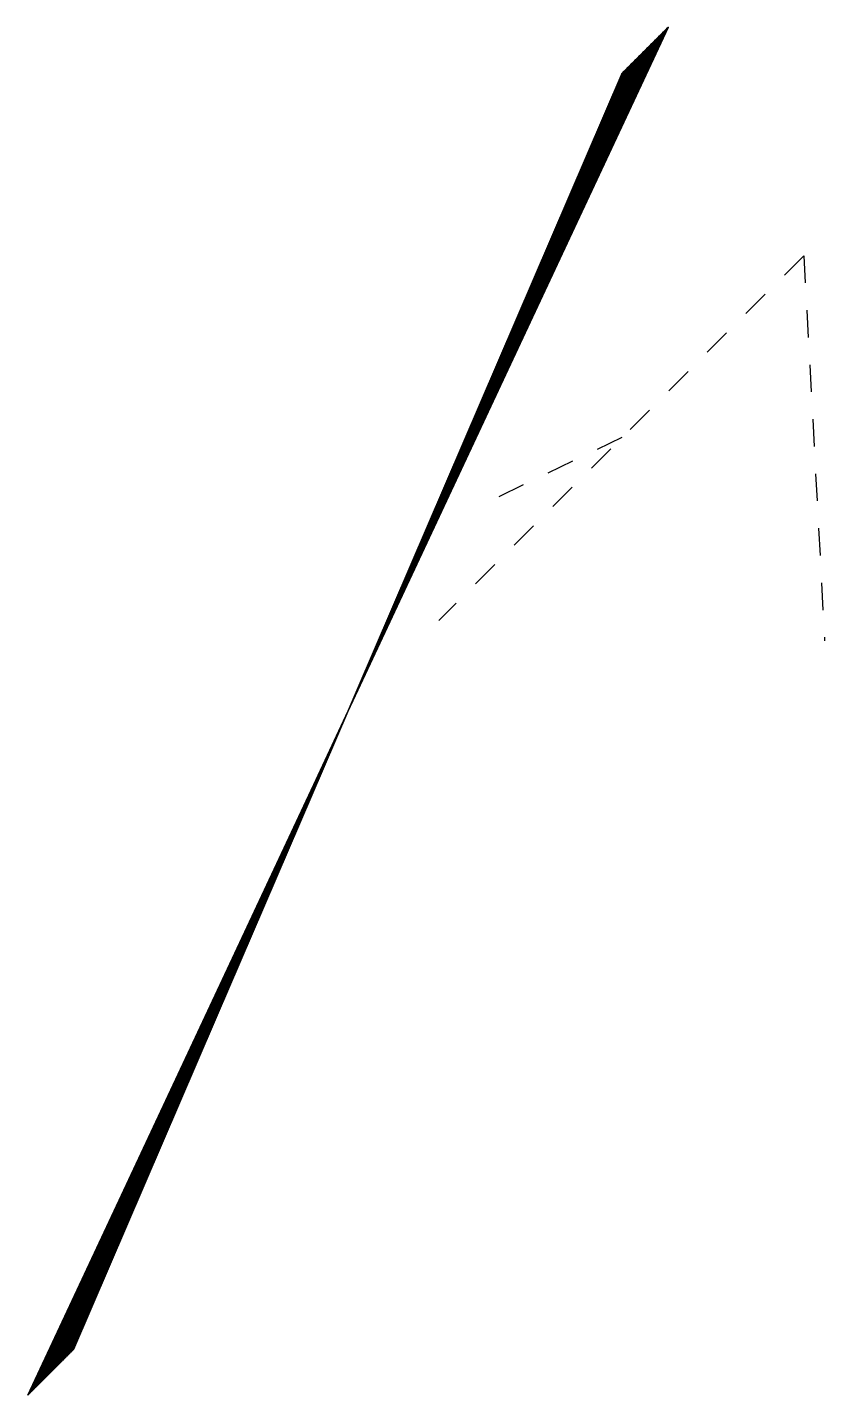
# Model space of a CAD drawing. Header units: millimetres. Extents: x 195.5 to 204.2, y 391.5 to 406.5.
import ezdxf

# ---------------------------------------------------------------- set-up
doc = ezdxf.new("R2010")
doc.units = ezdxf.units.MM
doc.linetypes.add('DASH', pattern=[0.6, 0.3, -0.3])

msp = doc.modelspace()

# ---------------------------------------------------------------- linework, layer by layer
at = {"layer": 'Sketch', "color": 255, "linetype": 'DASH'}
for p, q in [((204.02, 404.02), (200.01, 400.01)), ((204.02, 404.02), (204.248, 399.786)), ((202.02, 402.02), (200.552, 401.316)), ((202.02, 402.02), (200.552, 401.316)), ((202.02, 402.02), (200.552, 401.316)), ((202.02, 402.02), (200.552, 401.316)), ((202.02, 402.02), (200.552, 401.316)), ((202.02, 402.02), (200.552, 401.316))]:
    msp.add_line(p, q, dxfattribs=at)
at = {"layer": 'Sketch', "color": 3}
for points in [[(202.53, 406.53), (195.49, 391.49)], [(202.526, 406.526), (195.494, 391.494)], [(202.522, 406.522), (195.498, 391.498)], [(202.518, 406.518), (195.502, 391.502)], [(202.514, 406.514), (195.506, 391.506)], [(202.51, 406.51), (195.51, 391.51)], [(202.506, 406.506), (195.514, 391.514)], [(202.502, 406.502), (195.518, 391.518)], [(202.498, 406.498), (195.522, 391.522)], [(202.494, 406.494), (195.526, 391.526)], [(202.49, 406.49), (195.53, 391.53)], [(202.486, 406.486), (195.534, 391.534)], [(202.482, 406.482), (195.538, 391.538)], [(202.478, 406.478), (195.542, 391.542)], [(202.474, 406.474), (195.546, 391.546)], [(202.47, 406.47), (195.55, 391.55)], [(202.466, 406.466), (195.554, 391.554)], [(202.462, 406.462), (195.558, 391.558)], [(202.458, 406.458), (195.562, 391.562)], [(202.454, 406.454), (195.566, 391.566)], [(202.45, 406.45), (195.57, 391.57)], [(202.446, 406.446), (195.574, 391.574)], [(202.442, 406.442), (195.578, 391.578)], [(202.438, 406.438), (195.582, 391.582)], [(202.434, 406.434), (195.586, 391.586)], [(202.43, 406.43), (195.59, 391.59)], [(202.426, 406.426), (195.594, 391.594)], [(202.422, 406.422), (195.598, 391.598)], [(202.418, 406.418), (195.602, 391.602)], [(202.414, 406.414), (195.606, 391.606)], [(202.41, 406.41), (195.61, 391.61)], [(202.406, 406.406), (195.614, 391.614)], [(202.402, 406.402), (195.618, 391.618)], [(202.398, 406.398), (195.622, 391.622)], [(202.394, 406.394), (195.626, 391.626)], [(202.39, 406.39), (195.63, 391.63)], [(202.386, 406.386), (195.634, 391.634)], [(202.382, 406.382), (195.638, 391.638)], [(202.378, 406.378), (195.642, 391.642)], [(202.374, 406.374), (195.646, 391.646)], [(202.37, 406.37), (195.65, 391.65)], [(202.366, 406.366), (195.654, 391.654)], [(202.362, 406.362), (195.658, 391.658)], [(202.358, 406.358), (195.662, 391.662)], [(202.354, 406.354), (195.666, 391.666)], [(202.35, 406.35), (195.67, 391.67)], [(202.346, 406.346), (195.674, 391.674)], [(202.342, 406.342), (195.678, 391.678)], [(202.338, 406.338), (195.682, 391.682)], [(202.334, 406.334), (195.686, 391.686)], [(202.33, 406.33), (195.69, 391.69)], [(202.326, 406.326), (195.694, 391.694)], [(202.322, 406.322), (195.698, 391.698)], [(202.318, 406.318), (195.702, 391.702)], [(202.314, 406.314), (195.706, 391.706)], [(202.31, 406.31), (195.71, 391.71)], [(202.306, 406.306), (195.714, 391.714)], [(202.302, 406.302), (195.718, 391.718)], [(202.298, 406.298), (195.722, 391.722)], [(202.294, 406.294), (195.726, 391.726)], [(202.29, 406.29), (195.73, 391.73)], [(202.286, 406.286), (195.734, 391.734)], [(202.282, 406.282), (195.738, 391.738)], [(202.278, 406.278), (195.742, 391.742)], [(202.274, 406.274), (195.746, 391.746)], [(202.27, 406.27), (195.75, 391.75)], [(202.266, 406.266), (195.754, 391.754)], [(202.262, 406.262), (195.758, 391.758)], [(202.258, 406.258), (195.762, 391.762)], [(202.254, 406.254), (195.766, 391.766)], [(202.25, 406.25), (195.77, 391.77)], [(202.246, 406.246), (195.774, 391.774)], [(202.242, 406.242), (195.778, 391.778)], [(202.238, 406.238), (195.782, 391.782)], [(202.234, 406.234), (195.786, 391.786)], [(202.23, 406.23), (195.79, 391.79)], [(202.226, 406.226), (195.794, 391.794)], [(202.222, 406.222), (195.798, 391.798)], [(202.218, 406.218), (195.802, 391.802)], [(202.214, 406.214), (195.806, 391.806)], [(202.21, 406.21), (195.81, 391.81)], [(202.206, 406.206), (195.814, 391.814)], [(202.202, 406.202), (195.818, 391.818)], [(202.198, 406.198), (195.822, 391.822)], [(202.194, 406.194), (195.826, 391.826)], [(202.19, 406.19), (195.83, 391.83)], [(202.186, 406.186), (195.834, 391.834)], [(202.182, 406.182), (195.838, 391.838)], [(202.178, 406.178), (195.842, 391.842)], [(202.174, 406.174), (195.846, 391.846)], [(202.17, 406.17), (195.85, 391.85)], [(202.166, 406.166), (195.854, 391.854)], [(202.162, 406.162), (195.858, 391.858)], [(202.158, 406.158), (195.862, 391.862)], [(202.154, 406.154), (195.866, 391.866)], [(202.15, 406.15), (195.87, 391.87)], [(202.146, 406.146), (195.874, 391.874)], [(202.142, 406.142), (195.878, 391.878)], [(202.138, 406.138), (195.882, 391.882)], [(202.134, 406.134), (195.886, 391.886)], [(202.13, 406.13), (195.89, 391.89)], [(202.126, 406.126), (195.894, 391.894)], [(202.122, 406.122), (195.898, 391.898)], [(202.118, 406.118), (195.902, 391.902)], [(202.114, 406.114), (195.906, 391.906)], [(202.11, 406.11), (195.91, 391.91)], [(202.106, 406.106), (195.914, 391.914)], [(202.102, 406.102), (195.918, 391.918)], [(202.098, 406.098), (195.922, 391.922)], [(202.094, 406.094), (195.926, 391.926)], [(202.09, 406.09), (195.93, 391.93)], [(202.086, 406.086), (195.934, 391.934)], [(202.082, 406.082), (195.938, 391.938)], [(202.078, 406.078), (195.942, 391.942)], [(202.074, 406.074), (195.946, 391.946)], [(202.07, 406.07), (195.95, 391.95)], [(202.066, 406.066), (195.954, 391.954)], [(202.062, 406.062), (195.958, 391.958)], [(202.058, 406.058), (195.962, 391.962)], [(202.054, 406.054), (195.966, 391.966)], [(202.05, 406.05), (195.97, 391.97)], [(202.046, 406.046), (195.974, 391.974)], [(202.042, 406.042), (195.978, 391.978)], [(202.038, 406.038), (195.982, 391.982)]]:
    msp.add_lwpolyline(points, dxfattribs=at)
at = {"layer": 'Sketch', "color": 30}
msp.add_lwpolyline([(202.034, 406.034), (195.986, 391.986)], dxfattribs=at)
at = {"layer": 'Sketch', "color": 1}
msp.add_lwpolyline([(202.03, 406.03), (195.99, 391.99)], dxfattribs=at)
at = {"layer": 'Sketch', "color": 32}
msp.add_lwpolyline([(202.026, 406.026), (195.994, 391.994)], dxfattribs=at)
at = {"layer": 'Sketch', "color": 0}
msp.add_lwpolyline([(202.022, 406.022), (195.998, 391.998)], dxfattribs=at)
at = {"layer": 'Sketch', "color": 3}
for p in [(202.384, 406.384), (202.388, 406.388), (202.392, 406.392), (202.396, 406.396), (202.4, 406.4), (202.404, 406.404), (202.408, 406.408), (202.412, 406.412), (202.416, 406.416), (202.42, 406.42), (202.424, 406.424), (202.428, 406.428), (202.432, 406.432), (202.436, 406.436), (202.44, 406.44), (202.444, 406.444), (202.448, 406.448), (202.452, 406.452), (202.456, 406.456), (202.46, 406.46), (202.464, 406.464), (202.468, 406.468), (202.472, 406.472), (202.476, 406.476), (202.48, 406.48), (202.484, 406.484), (202.488, 406.488), (202.492, 406.492), (202.496, 406.496), (202.5, 406.5), (202.504, 406.504), (202.508, 406.508), (202.512, 406.512), (202.516, 406.516), (202.52, 406.52), (202.524, 406.524), (202.528, 406.528), (202.232, 406.232), (202.236, 406.236), (202.24, 406.24), (202.244, 406.244), (202.248, 406.248), (202.252, 406.252), (202.256, 406.256), (202.26, 406.26), (202.264, 406.264), (202.268, 406.268), (202.272, 406.272), (202.276, 406.276), (202.28, 406.28), (202.284, 406.284), (202.288, 406.288), (202.292, 406.292), (202.296, 406.296), (202.3, 406.3), (202.304, 406.304), (202.308, 406.308), (202.312, 406.312), (202.316, 406.316), (202.32, 406.32), (202.324, 406.324), (202.328, 406.328), (202.332, 406.332), (202.336, 406.336), (202.34, 406.34), (202.344, 406.344), (202.348, 406.348), (202.352, 406.352), (202.356, 406.356), (202.36, 406.36), (202.364, 406.364), (202.368, 406.368), (202.372, 406.372), (202.376, 406.376), (202.38, 406.38), (202.08, 406.08), (202.084, 406.084), (202.088, 406.088), (202.092, 406.092), (202.096, 406.096), (202.1, 406.1), (202.104, 406.104), (202.108, 406.108), (202.112, 406.112), (202.116, 406.116), (202.12, 406.12), (202.124, 406.124), (202.128, 406.128), (202.132, 406.132), (202.136, 406.136), (202.14, 406.14), (202.144, 406.144), (202.148, 406.148), (202.152, 406.152), (202.156, 406.156), (202.16, 406.16), (202.164, 406.164), (202.168, 406.168), (202.172, 406.172), (202.176, 406.176), (202.18, 406.18), (202.184, 406.184), (202.188, 406.188), (202.192, 406.192), (202.196, 406.196), (202.2, 406.2), (202.204, 406.204), (202.208, 406.208), (202.212, 406.212), (202.216, 406.216), (202.22, 406.22), (202.224, 406.224), (202.228, 406.228), (202.02, 406.02), (202.032, 406.032), (202.036, 406.036), (202.04, 406.04), (202.044, 406.044), (202.048, 406.048), (202.052, 406.052), (202.056, 406.056), (202.06, 406.06), (202.064, 406.064), (202.068, 406.068), (202.072, 406.072), (202.076, 406.076)]:
    msp.add_point(p, dxfattribs=at)
at = {"layer": 'Sketch', "color": 9}
msp.add_point((202.024, 406.024), dxfattribs=at)
at = {"layer": 'Sketch', "color": 5}
msp.add_point((202.028, 406.028), dxfattribs=at)

doc.saveas('drawing.dxf')
